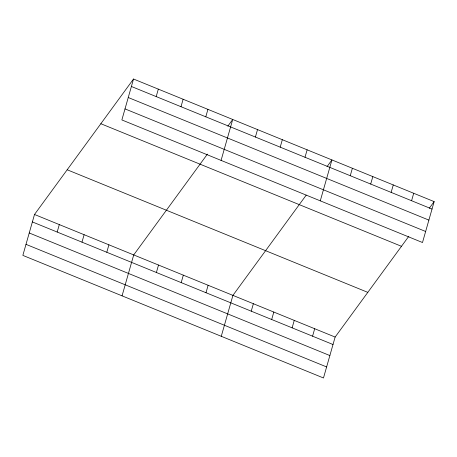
<?xml version="1.0" encoding="UTF-8"?>
<svg xmlns="http://www.w3.org/2000/svg" width="457" height="457" viewBox="0 0 457 457"><rect width="100%" height="100%" fill="white"/><g stroke="black" fill="none" stroke-linecap="round" stroke-linejoin="round"><path stroke-width="0.69" d="M133.518 79.021L121.865 119.94L422.497 242.524L434.15 201.611L133.518 79.021L34.504 214.476L22.85 255.389L323.482 377.979L335.135 337.06L408.826 236.252M57.182 232.042L59.307 224.587M81.986 242.153L84.111 234.704M106.789 252.27L108.909 244.815M156.197 96.587L158.322 89.138M122.059 295.845L133.712 254.932L207.404 154.118M181.001 106.698L183.12 99.249M156.391 272.498L158.516 265.043M205.799 116.815L207.924 109.36M181.195 282.609L183.32 275.154M221.074 160.39L232.727 119.477L227.826 126.183M205.998 292.72L208.118 285.271M255.406 137.043L257.531 129.588M221.268 336.301L232.921 295.382L306.201 195.133M280.21 147.154L282.329 139.705M251.241 311.171L253.367 303.716M305.008 157.265L307.133 149.816M271.687 319.506L273.812 312.057M320.277 200.846L331.936 159.927L327.035 166.634M292.132 327.84L294.251 320.391M350.256 175.717L352.376 168.267M312.571 336.181L314.696 328.726M370.696 184.051L372.821 176.602M391.141 192.391L393.266 184.936M411.586 200.726L413.705 193.271M429.249 208.312L434.15 201.611M131.393 86.476L432.025 209.06M128.251 97.518L428.883 220.103M125.007 108.892L425.638 231.482M100.843 123.721L401.474 246.306M67.179 169.775L367.811 292.366M34.504 214.476L335.135 337.06M32.384 221.931L333.016 344.515M29.237 232.973L329.868 355.557M25.998 244.346L326.629 366.937"/></g></svg>
